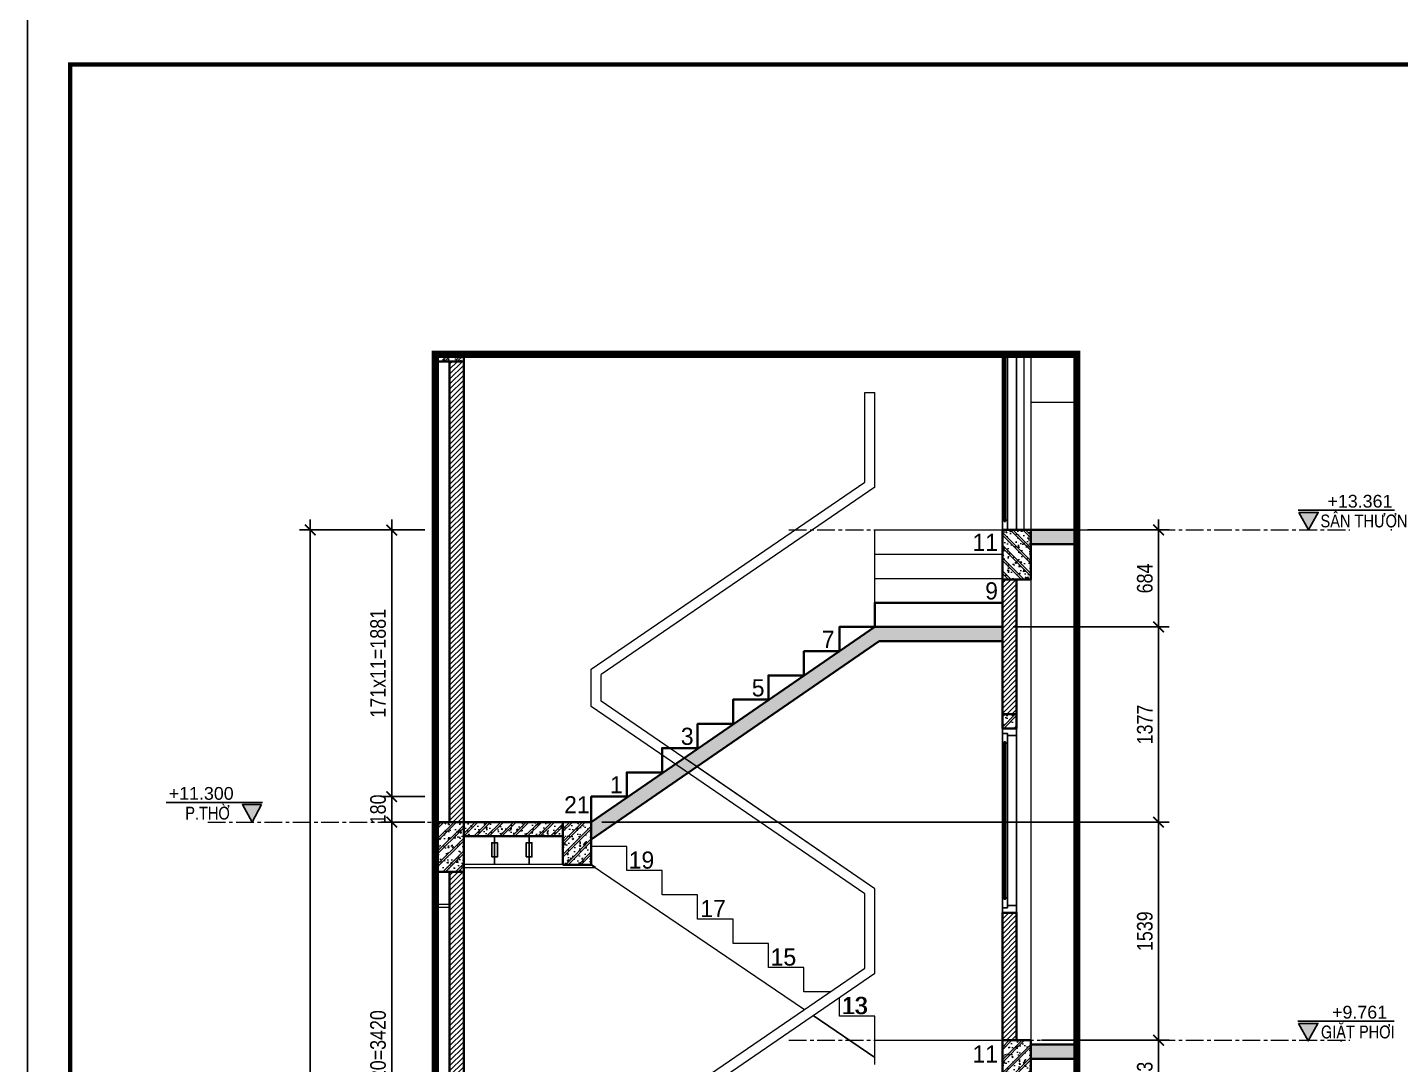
# Model space of a CAD drawing. Header units: inches. Extents: x 236662 to 497023, y -248575 to 81795.
# Drawn here: x 282445 to 292130, y -168920 to -161604 of the extents above; entities that cross this region are included whole.
import ezdxf
from ezdxf.enums import TextEntityAlignment as Align
from ezdxf.xclip import XClip

# ---------------------------------------------------------------- set-up
doc = ezdxf.new("R2010")
doc.units = ezdxf.units.IN
doc.header["$LTSCALE"] = 10
doc.header["$MEASUREMENT"] = 0
doc.linetypes.add('ACAD_ISO02W100', pattern=[15, 12, -3])
doc.linetypes.add('CENTER', pattern=[2, 1.25, -0.25, 0.25, -0.25])
for name, color, linetype, lineweight in [('02. HP_BE TONG', 1, 'Continuous', 35), ('03. HP_TUONG', 2, 'Continuous', 35), ('05. HP_TRUC', 251, 'CENTER', 5), ('06. HP_THAY 1', 134, 'Continuous', 15), ('06. HP_THAY 2', 147, 'Continuous', 13), ('09_HP_HATCH', 8, 'Continuous', 5), ('GHICHU', 7, 'Continuous', 9)]:
    doc.layers.add(name, color=color, linetype=linetype, lineweight=lineweight)
for name, color, linetype in [('04. HP_CUA', 153, 'Continuous'), ('07. HP_KY HIEU', 43, 'Continuous'), ('08. HP_DIM', 118, 'Continuous')]:
    doc.layers.add(name, color=color, linetype=linetype)
doc.layers.add('Tpl_Bound', color=1, linetype='Continuous', plot=False)
doc.styles.add('AVO', font='VAVOB.TTF')
doc.styles.add('BIM STANDARDS', font='VAVOB.TTF')
doc.styles.add('text2', font='VHELVCN.TTF')
doc.styles.add('VN-HELVE', font='VHELVEN.TTF')
doc.dimstyles.new('AL-100 (1-50)', dxfattribs={"dimscale": 0.5, "dimtxt": 220, "dimasz": 150, "dimexe": 150, "dimexo": 150, "dimgap": 80, "dimtad": 1, "dimdec": 0, "dimzin": 9, "dimtxsty": 'text2', "dimblk": 'ARCHTICK', "dimcen": 1, "dimdle": 150, "dimclrd": 256, "dimclre": 256, "dimclrt": 7, "dimadec": 0, "dimazin": 0, "dimtfac": 1, "dimtdec": 0, "dimtix": 1, "dimtmove": 2, "dimatfit": 3, "dimldrblk": 'ARCHTICK', "dimfxl": 1, "dimtolj": 1, "dimtzin": 0, "dimlwd": -1, "dimlwe": -1, "dimarcsym": 0})

# ---------------------------------------------------------------- blocks, each defined once
blk = doc.blocks.new('KHUNG TEN A-3')
at = {"layer": '02. HP_BE TONG', "color": 1, "const_width": 0.5}
blk.add_lwpolyline([(15, 5), (415, 5), (415, 292), (15, 292)], close=True, dxfattribs=at)
at = {"layer": '06. HP_THAY 1'}
blk.add_lwpolyline([(0, 297), (420, 297), (420, 0), (0, 0)], close=True, dxfattribs=at)
at = {"layer": 'Defpoints'}
blk.add_lwpolyline([(0, 0), (420, 0), (420, 297), (0, 297)], close=True, dxfattribs=at)
blk = doc.blocks.new('ÁDASDASDWD')
at = {"layer": '09_HP_HATCH'}
h = blk.add_hatch(dxfattribs=at)
h.set_pattern_fill('CHAU-01', color=256, scale=15, pattern_type=2)
h.set_pattern_definition([(50, (-55376.965, -37444.2), (107.58903, -9.41282), [11.25, -123.75]), (355, (-55376.97, -37444.2), (-20.8127, 112.82882), [9, -99]), (100.4514, (-55368, -37444.99), (86.7764, 103.41593), [9.56103, -105.17132]), (46.1842, (-55376.97, -37414.2), (160.08616, -24.82785), [16.875, -185.625]), (96.6356, (-55363.62, -37416.27), (140.1994, 146.11768), [14.34154, -157.75695]), (351.1842, (-55376.97, -37414.2), (140.1993, 146.1178), [13.5, -148.5]), (21, (-55361.965, -37421.7), (89.53606, -60.39283), [11.25, -123.75]), (326, (-55361.97, -37421.7), (36.4973, 108.7725), [9, -99]), (71.4514, (-55354.5, -37426.73), (126.0334, 48.37957), [9.56103, -105.17132]), (37.5, (-55376.965, -37444.2), (1.823978, 49.934078), [0, -97.8, 0, -100.5, 0, -99.375]), (7.5, (-55376.965, -37444.2), (39.46043, 59.161757), [0, -57.3, 0, -95.55, 0, -37.875]), (327.5, (-55410.415, -37444.2), (80.073365, -3.38323), [0, -37.5, 0, -117, 0, -155.25]), (317.5, (-55425.415, -37444.2), (87.477925, 15.01575), [0, -48.75, 0, -77.7, 0, -110.25]), (45, (-55376.965, -37444.2), (-45.07806, 45.07806), []), (45, (-55376.965, -37425.827), (-45.07806, 45.07806), [])])
h.paths.add_polyline_path([(-100, -350), (100, -350), (100, 0), (-100, 0)])
at = {"layer": '02. HP_BE TONG'}
blk.add_lwpolyline([(-100, -350), (100, -350), (100, 0), (-100, 0)], close=True, dxfattribs=at)
blk = doc.blocks.new('*U162')
for p, q in [((0, 2100), (0, 2350)), ((100, 2100), (100, 2350)), ((0, 0), (0, 2050)), ((65, 70), (65, 1995)), ((100, 70), (100, 1995))]:
    blk.add_line(p, q)
for points in [[(100, 2400), (100, 2350), (73, 2350), (73, 2360), (65, 2360), (65, 2350), (0, 2350), (0, 2400)], [(65, 2100), (65, 2090), (73, 2090), (73, 2100), (100, 2100), (100, 2065), (65, 2065), (65, 2050), (0, 2050), (0, 2100)], [(65, 2065), (65, 1995), (78.5, 1995), (78.5, 2005), (86.5, 2005), (86.5, 1995), (100, 1995), (100, 2065)], [(78.5, 60), (78.5, 70), (65, 70), (65, 0), (100, 0), (100, 70), (86.5, 70), (86.5, 60)]]:
    blk.add_lwpolyline(points, close=True)
at = {"color": 8}
for points in [[(73, 2090), (65, 2090), (65, 2360), (73, 2360)], [(86.5, 60), (78.5, 60), (78.5, 2005), (86.5, 2005)]]:
    blk.add_lwpolyline(points, close=True, dxfattribs=at)
blk = doc.blocks.new('*U333')
for p, q in [((0, 50), (0, 1250)), ((65, 105), (65, 1195)), ((100, 105), (100, 1195))]:
    blk.add_line(p, q)
for points in [[(65, 1250), (0, 1250), (0, 1300), (100, 1300), (100, 1265), (65, 1265)], [(65, 1265), (65, 1195), (78.5, 1195), (78.5, 1205), (86.5, 1205), (86.5, 1195), (100, 1195), (100, 1265)], [(78.5, 95), (78.5, 105), (65, 105), (65, 35), (100, 35), (100, 105), (86.5, 105), (86.5, 95)], [(65, 50), (0, 50), (0, 0), (100, 0), (100, 35), (65, 35)]]:
    blk.add_lwpolyline(points, close=True)
at = {"color": 8}
blk.add_lwpolyline([(86.5, 95), (78.5, 95), (78.5, 1205), (86.5, 1205)], close=True, dxfattribs=at)
blk = doc.blocks.new('MATCAT 1-1')
at = {"layer": '09_HP_HATCH'}
h = blk.add_hatch(dxfattribs=at)
h.set_pattern_fill('ANSI31', color=8, scale=200)
h.paths.add_polyline_path([(-10900, 15000), (-11000, 15000), (-11000, 11500), (-10900, 11500)])
h.paths.add_polyline_path([(-9400, 14750), (-9500, 14750), (-9500, 11500), (-9400, 11500)])
h = blk.add_hatch(dxfattribs=at)
h.set_pattern_fill('CHAU-01', color=256, scale=15, pattern_type=2)
h.set_pattern_definition([(50, (-138286.48, -65380.05), (107.589027, -9.41282), [11.25, -123.75]), (355, (-138286.48, -65380.05), (-20.8127, 112.82882), [9, -99]), (100.4514, (-138277.52, -65380.83), (86.77641, 103.41593), [9.56103, -105.17132]), (46.1842, (-138286.48, -65350.05), (160.08616, -24.82785), [16.875, -185.625]), (96.6356, (-138273.14, -65352.12), (140.1994, 146.11768), [14.34154, -157.75695]), (351.1842, (-138286.48, -65350.05), (140.1993, 146.11779), [13.5, -148.5]), (21, (-138271.48, -65357.55), (89.53606, -60.392834), [11.25, -123.75]), (326, (-138271.48, -65357.55), (36.4973, 108.77251), [9, -99]), (71.4514, (-138264.02, -65362.58), (126.033394, 48.379575), [9.56103, -105.17132]), (37.5, (-138286.483, -65380.05), (1.823978, 49.934078), [0, -97.8, 0, -100.5, 0, -99.375]), (7.5, (-138286.483, -65380.05), (39.46043, 59.161757), [0, -57.3, 0, -95.55, 0, -37.875]), (327.5, (-138319.933, -65380.05), (80.073365, -3.383231), [0, -37.5, 0, -117, 0, -155.25]), (317.5, (-138334.93, -65380.05), (87.477925, 15.015747), [0, -48.75, 0, -77.7, 0, -110.25]), (45, (-138286.483, -65380.05), (-45.078057, 45.078057), []), (45, (-138286.483, -65361.674), (-45.078057, 45.078057), [])])
h.paths.add_polyline_path([(-5400, 13561), (-5400, 13461), (-200, 13461), (-200, 13561)])
h = blk.add_hatch(dxfattribs=at)
h.set_pattern_fill('ANSI31', color=8, scale=200)
h.paths.add_polyline_path([(-5500, 13211), (-5600, 13211), (-5600, 12261), (-5500, 12261)])
h.paths.add_polyline_path([(-5500, 10861), (-5600, 10861), (-5600, 9961), (-5500, 9961)])
h.paths.add_polyline_path([(-1550, 13461), (-1650, 13461), (-1650, 9931), (-1550, 9931)])
h.paths.add_polyline_path([(0, 13211), (-150, 13211), (-150, 9961), (0, 9961)])
h = blk.add_hatch(dxfattribs=at)
h.set_pattern_fill('CHAU-01', color=256, scale=15, pattern_type=2)
h.set_pattern_definition([(50, (-306918.48, 129359.265), (107.589027, -9.41282), [11.25, -123.75]), (355, (-306918.48, 129359.27), (-20.8127, 112.82882), [9, -99]), (100.4514, (-306909.52, 129358.48), (86.776407, 103.41593), [9.56103, -105.171317]), (46.1842, (-306918.48, 129389.27), (160.08616, -24.82785), [16.875, -185.625]), (96.6356, (-306905.14, 129387.2), (140.199406, 146.11768), [14.34154, -157.75695]), (351.1842, (-306918.48, 129389.27), (140.19929, 146.11779), [13.5, -148.5]), (21, (-306903.48, 129381.765), (89.536058, -60.392834), [11.25, -123.75]), (326, (-306903.48, 129381.77), (36.4973, 108.772507), [9, -99]), (71.4514, (-306896.02, 129376.73), (126.033394, 48.379575), [9.56103, -105.171317]), (37.5, (-306918.48, 129359.265), (1.8239783, 49.934078), [0, -97.8, 0, -100.5, 0, -99.375]), (7.5, (-306918.48, 129359.265), (39.460431, 59.161757), [0, -57.3, 0, -95.55, 0, -37.875]), (327.5, (-306951.93, 129359.265), (80.0733654, -3.383231), [0, -37.5, 0, -117, 0, -155.25]), (317.5, (-306966.93, 129359.265), (87.477925, 15.015747), [0, -48.75, 0, -77.7, 0, -110.25]), (45, (-306918.48, 129359.265), (-45.078057, 45.078057), []), (45, (-306918.48, 129377.64), (-45.078057, 45.078057), [])])
h.paths.add_polyline_path([(-5600, 12877), (-5600, 12777), (-6468.9, 12777), (-8500, 11378.6), (-8500, 11500), (-6500, 12877)])
h = blk.add_hatch(dxfattribs=at)
h.set_pattern_fill('CHAU-01', color=256, scale=15, pattern_type=2)
h.set_pattern_definition([(50, (-113405.72, -70902.87), (107.58903, -9.41282), [11.25, -123.75]), (355, (-113405.72, -70902.87), (-20.8127, 112.82882), [9, -99]), (100.4514, (-113396.76, -70903.66), (86.77641, 103.41593), [9.56103, -105.17132]), (46.1842, (-113405.72, -70872.87), (160.08616, -24.82785), [16.875, -185.625]), (96.6356, (-113392.38, -70874.94), (140.1994, 146.11768), [14.34154, -157.75695]), (351.1842, (-113405.72, -70872.87), (140.1993, 146.1178), [13.5, -148.5]), (21, (-113390.72, -70880.37), (89.53606, -60.392834), [11.25, -123.75]), (326, (-113390.72, -70880.37), (36.4973, 108.77251), [9, -99]), (71.4514, (-113383.26, -70885.41), (126.033394, 48.379575), [9.56103, -105.17132]), (37.5, (-113405.72, -70902.873), (1.823978, 49.934078), [0, -97.8, 0, -100.5, 0, -99.375]), (7.5, (-113405.72, -70902.873), (39.46043, 59.161757), [0, -57.3, 0, -95.55, 0, -37.875]), (327.5, (-113439.17, -70902.873), (80.073365, -3.383231), [0, -37.5, 0, -117, 0, -155.25]), (317.5, (-113454.17, -70902.87), (87.477925, 15.015747), [0, -48.75, 0, -77.7, 0, -110.25]), (45, (-113405.72, -70902.87), (-45.078057, 45.078057), []), (45, (-113405.72, -70884.5), (-45.078057, 45.078057), [])])
h.paths.add_polyline_path([(-5500, 12261), (-5500, 12161), (-5600, 12161), (-5600, 12261)])
h = blk.add_hatch(dxfattribs=at)
h.set_pattern_fill('CHAU-01', color=256, scale=15, pattern_type=2)
h.set_pattern_definition([(50, (-149686.48, -67441.05), (107.589027, -9.41282), [11.25, -123.75]), (355, (-149686.48, -67441.05), (-20.8127, 112.82882), [9, -99]), (100.4514, (-149677.52, -67441.83), (86.77641, 103.41593), [9.56103, -105.17132]), (46.1842, (-149686.48, -67411.05), (160.08616, -24.82785), [16.875, -185.625]), (96.6356, (-149673.14, -67413.12), (140.1994, 146.11768), [14.34154, -157.75695]), (351.1842, (-149686.48, -67411.05), (140.1993, 146.11779), [13.5, -148.5]), (21, (-149671.48, -67418.55), (89.53606, -60.392834), [11.25, -123.75]), (326, (-149671.48, -67418.55), (36.4973, 108.77251), [9, -99]), (71.4514, (-149664.02, -67423.58), (126.033394, 48.379575), [9.56103, -105.17132]), (37.5, (-149686.483, -67441.05), (1.823978, 49.934078), [0, -97.8, 0, -100.5, 0, -99.375]), (7.5, (-149686.483, -67441.05), (39.46043, 59.161757), [0, -57.3, 0, -95.55, 0, -37.875]), (327.5, (-149719.933, -67441.05), (80.073365, -3.383231), [0, -37.5, 0, -117, 0, -155.25]), (317.5, (-149734.93, -67441.05), (87.477925, 15.015747), [0, -48.75, 0, -77.7, 0, -110.25]), (45, (-149686.483, -67441.05), (-45.078057, 45.078057), []), (45, (-149686.483, -67422.674), (-45.078057, 45.078057), [])])
h.paths.add_polyline_path([(-9400, 11500), (-9400, 11400), (-8700, 11400), (-8700, 11500)])
h = blk.add_hatch(dxfattribs=at)
h.set_pattern_fill('CHAU-01', color=256, scale=15, pattern_type=2)
h.set_pattern_definition([(50, (-63976.965, -25944.2), (107.58903, -9.41282), [11.25, -123.75]), (355, (-63976.97, -25944.2), (-20.8127, 112.82882), [9, -99]), (100.4514, (-63968, -25944.99), (86.7764, 103.41593), [9.56103, -105.17132]), (46.1842, (-63976.97, -25914.2), (160.08616, -24.82785), [16.875, -185.625]), (96.6356, (-63963.62, -25916.27), (140.1994, 146.11768), [14.34154, -157.75695]), (351.1842, (-63976.97, -25914.2), (140.1993, 146.1178), [13.5, -148.5]), (21, (-63961.965, -25921.7), (89.53606, -60.39283), [11.25, -123.75]), (326, (-63961.97, -25921.7), (36.4973, 108.7725), [9, -99]), (71.4514, (-63954.5, -25926.73), (126.0334, 48.37957), [9.56103, -105.17132]), (37.5, (-63976.965, -25944.2), (1.823978, 49.934078), [0, -97.8, 0, -100.5, 0, -99.375]), (7.5, (-63976.965, -25944.2), (39.46043, 59.161757), [0, -57.3, 0, -95.55, 0, -37.875]), (327.5, (-64010.415, -25944.2), (80.073365, -3.38323), [0, -37.5, 0, -117, 0, -155.25]), (317.5, (-64025.415, -25944.2), (87.477925, 15.01575), [0, -48.75, 0, -77.7, 0, -110.25]), (45, (-63976.965, -25944.2), (-45.07806, 45.07806), []), (45, (-63976.965, -25925.827), (-45.07806, 45.07806), [])])
h.paths.add_polyline_path([(-8700, 11199.8), (-8500, 11199.8), (-8500, 11500), (-8700, 11500)])
h = blk.add_hatch(dxfattribs=at)
h.set_pattern_fill('CHAU-01', color=256, scale=15, pattern_type=2)
h.set_pattern_definition([(50, (-150586.48, -67691.05), (107.589027, -9.41282), [11.25, -123.75]), (355, (-150586.48, -67691.05), (-20.8127, 112.82882), [9, -99]), (100.4514, (-150577.52, -67691.83), (86.77641, 103.41593), [9.56103, -105.17132]), (46.1842, (-150586.48, -67661.05), (160.08616, -24.82785), [16.875, -185.625]), (96.6356, (-150573.14, -67663.12), (140.1994, 146.11768), [14.34154, -157.75695]), (351.1842, (-150586.48, -67661.05), (140.1993, 146.11779), [13.5, -148.5]), (21, (-150571.48, -67668.55), (89.53606, -60.392834), [11.25, -123.75]), (326, (-150571.48, -67668.55), (36.4973, 108.77251), [9, -99]), (71.4514, (-150564.02, -67673.58), (126.033394, 48.379575), [9.56103, -105.17132]), (37.5, (-150586.483, -67691.05), (1.823978, 49.934078), [0, -97.8, 0, -100.5, 0, -99.375]), (7.5, (-150586.483, -67691.05), (39.46043, 59.161757), [0, -57.3, 0, -95.55, 0, -37.875]), (327.5, (-150619.933, -67691.05), (80.073365, -3.383231), [0, -37.5, 0, -117, 0, -155.25]), (317.5, (-150634.93, -67691.05), (87.477925, 15.015747), [0, -48.75, 0, -77.7, 0, -110.25]), (45, (-150586.483, -67691.05), (-45.078057, 45.078057), []), (45, (-150586.483, -67672.674), (-45.078057, 45.078057), [])])
h.paths.add_polyline_path([(-10900, 11250), (-10900, 11150), (-9600, 11150), (-9600, 11250)])
h = blk.add_hatch(dxfattribs=at)
h.set_pattern_fill('ANSI31', color=8, scale=200)
h.paths.add_polyline_path([(-10900, 11150), (-11000, 11150), (-11000, 7900), (-10900, 7900)])
h.paths.add_polyline_path([(-9400, 11150), (-9500, 11150), (-9500, 7900), (-9400, 7900)])
h.paths.add_polyline_path([(-10900, 7550), (-11000, 7550), (-11000, 4300), (-10900, 4300)])
h.paths.add_polyline_path([(-9400, 7600), (-9500, 7600), (-9500, 4300), (-9400, 4300)])
h = blk.add_hatch(dxfattribs=at)
h.set_pattern_fill('CHAU-01', color=256, scale=15, pattern_type=2)
h.set_pattern_definition([(50, (-60876.965, -27483.2), (107.58903, -9.41282), [11.25, -123.75]), (355, (-60876.97, -27483.2), (-20.8127, 112.82882), [9, -99]), (100.4514, (-60868, -27483.99), (86.7764, 103.41593), [9.56103, -105.17132]), (46.1842, (-60876.97, -27453.2), (160.08616, -24.82785), [16.875, -185.625]), (96.6356, (-60863.62, -27455.27), (140.1994, 146.11768), [14.34154, -157.75695]), (351.1842, (-60876.97, -27453.2), (140.1993, 146.1178), [13.5, -148.5]), (21, (-60861.965, -27460.7), (89.53606, -60.39283), [11.25, -123.75]), (326, (-60861.97, -27460.7), (36.4973, 108.7725), [9, -99]), (71.4514, (-60854.5, -27465.73), (126.0334, 48.37957), [9.56103, -105.17132]), (37.5, (-60876.965, -27483.2), (1.823978, 49.934078), [0, -97.8, 0, -100.5, 0, -99.375]), (7.5, (-60876.965, -27483.2), (39.46043, 59.161757), [0, -57.3, 0, -95.55, 0, -37.875]), (327.5, (-60910.415, -27483.2), (80.073365, -3.38323), [0, -37.5, 0, -117, 0, -155.25]), (317.5, (-60925.415, -27483.2), (87.477925, 15.01575), [0, -48.75, 0, -77.7, 0, -110.25]), (45, (-60876.965, -27483.2), (-45.07806, 45.07806), []), (45, (-60876.965, -27464.827), (-45.07806, 45.07806), [])])
h.paths.add_polyline_path([(-5600, 9348), (-5400, 9348), (-5400, 9961), (-5600, 9961)])
h = blk.add_hatch(dxfattribs=at)
h.set_pattern_fill('CHAU-01', color=256, scale=15, pattern_type=2)
h.set_pattern_definition([(50, (0, 0), (107.589, -9.4128), [11.25, -123.75]), (355, (0, 0), (-20.8127, 112.8288), [9, -99]), (100.4514, (8.97, -0.78), (86.7764, 103.4159), [9.561, -105.1713]), (46.1842, (0, 30), (160.0862, -24.8279), [16.875, -185.625]), (96.6356, (13.34, 27.93), (140.1994, 146.1177), [14.3415, -157.757]), (351.1842, (0, 30), (140.1993, 146.1178), [13.5, -148.5]), (21, (15, 22.5), (89.53606, -60.3928), [11.25, -123.75]), (326, (15, 22.5), (36.4973, 108.7725), [9, -99]), (71.4514, (22.46, 17.47), (126.0334, 48.3796), [9.561, -105.1713]), (37.5, (0, 0), (1.82398, 49.93408), [0, -97.8, 0, -100.5, 0, -99.375]), (7.5, (0, 0), (39.46043, 59.16176), [0, -57.3, 0, -95.55, 0, -37.875]), (327.5, (-33.45, 0), (80.07337, -3.38323), [0, -37.5, 0, -117, 0, -155.25]), (317.5, (-48.45, 0), (87.47793, 15.01575), [0, -48.75, 0, -77.7, 0, -110.25]), (45, (0, 0), (-45.07806, 45.07806), []), (45, (0, 18.375), (-45.07806, 45.07806), [])])
h.paths.add_polyline_path([(-5400, 9931), (-5400, 9831), (-1750, 9831), (-1750, 9931)])
at = {"layer": '02. HP_BE TONG'}
for points in [[(-5400, 13561), (-5400, 13461), (-200, 13461), (-200, 13561)], [(-5600, 12877), (-5600, 12777), (-6468.9, 12777), (-8500, 11378.6), (-8500, 11500), (-6500, 12877)], [(-5500, 12261), (-5500, 12161), (-5600, 12161), (-5600, 12261)], [(-9400, 11500), (-9400, 11400), (-8700, 11400), (-8700, 11500)], [(-8700, 11199.8), (-8500, 11199.8), (-8500, 11500), (-8700, 11500)], [(-10900, 11250), (-10900, 11150), (-9600, 11150), (-9600, 11250)], [(-5600, 9348), (-5400, 9348), (-5400, 9961), (-5600, 9961)], [(-5400, 9931), (-5400, 9831), (-1750, 9831), (-1750, 9931)]]:
    blk.add_lwpolyline(points, close=True, dxfattribs=at)
at = {"layer": '03. HP_TUONG'}
for points in [[(-9500, 14750), (-9400, 14750), (-9400, 11500), (-9500, 11500)], [(-5600, 12261), (-5500, 12261), (-5500, 13211), (-5600, 13211)], [(-5600, 12877), (-6500, 12877), (-6500, 13048), (-5600, 13048)], [(-9500, 11150), (-9400, 11150), (-9400, 7900), (-9500, 7900)], [(-5600, 9961), (-5500, 9961), (-5500, 10861), (-5600, 10861)]]:
    blk.add_lwpolyline(points, close=True, dxfattribs=at)
blk.add_lwpolyline([(-8500, 11500), (-8500, 11680), (-8250, 11680), (-8250, 11851), (-8000, 11851), (-8000, 12022), (-7750, 12022), (-7750, 12193), (-7500, 12193), (-7500, 12364), (-7250, 12364), (-7250, 12535), (-7000, 12535), (-7000, 12706), (-6750, 12706), (-6750, 12877), (-6500, 12877)], dxfattribs=at)
at = {"layer": '06. HP_THAY 1'}
for p, q in [((-5400, 16461), (-5400, 13561)), ((-5450, 15961), (-5450, 13561)), ((-6570, 13899.4), (-6570, 14531)), ((-6570, 14531), (-6500, 14531)), ((-8500, 12579.3), (-6570, 13899.4)), ((-6500, 13862.5), (-8430, 12542.4)), ((-5400, 13261), (-5400, 9961)), ((-8500, 12315.8), (-8500, 12579.3)), ((-8430, 12352.7), (-8430, 12542.4)), ((-6570, 10993.5), (-8500, 12315.8)), ((-6500, 11030.4), (-8430, 12352.7)), ((-6500, 11030.4), (-7829.2, 11941.1)), ((-6570, 10470.4), (-6570, 10993.5)), ((-6500, 10433.5), (-6500, 11030.4)), ((-8500, 9150.3), (-6570, 10470.4)), ((-8430, 9113.4), (-6500, 10433.5)), ((-8430, 9113.4), (-6500, 10433.5)), ((-6500, 9839.8), (-6934.4, 10136.4))]:
    blk.add_line(p, q, dxfattribs=at)
for points in [[(0, 13561), (0, 14461), (-5400, 14461)], [(-6500, 13390), (-6500, 13561), (-5600, 13561)], [(-6500, 13219), (-6500, 13390), (-5600, 13390)], [(-6500, 13048), (-6500, 13219), (-5600, 13219)], [(-6500, 12877), (-6500, 13048), (-5600, 13048)], [(-6814.8, 10303), (-7000, 10303), (-7000, 10474), (-7250, 10474), (-7250, 10645), (-7500, 10645), (-7500, 10816), (-7750, 10816), (-7750, 10987), (-8000, 10987), (-8000, 11158), (-8250, 11158), (-8250, 11329), (-8500, 11329), (-8500, 11199.8), (-6996.4, 10178.8)], [(-6934.4, 10136.4), (-6500, 9839.8), (-6500, 10132), (-6750, 10132), (-6750, 10262.5)], [(-6500, 9790), (-6500, 9961), (-5600, 9961)], [(-6500, 9790), (-6500, 9961), (-5600, 9961)]]:
    blk.add_lwpolyline(points, dxfattribs=at)
blk.add_lwpolyline([(-5500, 12161), (-5600, 12161), (-5600, 10861), (-5500, 10861)], close=True, dxfattribs=at)
at = {"layer": '06. HP_THAY 2'}
blk.add_line((-6500, 13862.5), (-6500, 14531), dxfattribs=at)
for points in [[(-9400, 11180), (-8470.8, 11180), (-8500, 11200), (-9400, 11200)], [(-10900, 10899.7), (-9500, 10899.7), (-9500, 10919.7), (-10900, 10919.7)]]:
    blk.add_lwpolyline(points, close=True, dxfattribs=at)
at = {"layer": '07. HP_KY HIEU'}
for p, q in [((-9181.6, 11200), (-9181.6, 11400)), ((-8939, 11200), (-8939, 11400))]:
    blk.add_line(p, q, dxfattribs=at)
for points in [[(-9201.6, 11254.4), (-9161.6, 11254.4), (-9161.6, 11354.4), (-9201.6, 11354.4)], [(-8959, 11254.4), (-8919, 11254.4), (-8919, 11354.4), (-8959, 11354.4)]]:
    blk.add_lwpolyline(points, close=True, dxfattribs=at)
at = {"layer": '04. HP_CUA', "xscale": -1}
for name, p in [('*U162', (-5500, 13561)), ('*U333', (-5500, 10861))]:
    blk.add_blockref(name, p, dxfattribs=at)
at = {"layer": '06. HP_THAY 1'}
for p in [(-9500, 15100), (-9500, 11500)]:
    blk.add_blockref('ÁDASDASDWD', p, dxfattribs=at)
at = {"layer": '06. HP_THAY 1', "xscale": -1}
blk.add_blockref('ÁDASDASDWD', (-5500, 13561), dxfattribs=at)
at = {"layer": 'GHICHU', "color": 0, "linetype": 'Continuous', "style": 'AVO'}
for s, p in [('11', (-5811.1, 13413)), ('9', (-5721.4, 13071)), ('7', (-6873.4, 12729)), ('5', (-7367.9, 12387)), ('3', (-7868.2, 12045)), ('1', (-8368.2, 11703)), ('21', (-8691.4, 11562)), ('19', (-8235.9, 11172)), ('17', (-7730.7, 10830)), ('15', (-7235.4, 10488)), ('15', (-7233.9, 10488)), ('13', (-6733.6, 10146)), ('13', (-6727.7, 10146)), ('11', (-5811.1, 9804))]:
    blk.add_text(s, height=121, dxfattribs=at).set_placement(p)
blk = doc.blocks.new('_ArchTick')
at = {"color": 0, "linetype": 'ByBlock', "const_width": 0.15}
blk.add_lwpolyline([(-0.5, -0.5), (0.5, 0.5)], dxfattribs=at)
blk = doc.blocks.new('*D465')
at = {"layer": '08. HP_DIM', "transparency": 16777216}
for p, q in [((285014, -170705.2), (285014, -167135.2)), ((285246.5, -167210.2), (284939, -167210.2)), ((285446.5, -170630.2), (284939, -170630.2))]:
    blk.add_line(p, q, dxfattribs=at)
at = {"layer": 'Defpoints', "color": 0, "transparency": 16777216}
for p in [(285014, -167210.2), (285321.5, -167210.2), (285521.5, -170630.2)]:
    blk.add_point(p, dxfattribs=at)
at = {"layer": '08. HP_DIM', "transparency": 16777216, "xscale": 75, "yscale": 75, "zscale": 75}
for p, rotation in [((285014, -167210.2), 90), ((285014, -170630.2), 270)]:
    blk.add_blockref('_ArchTick', p, dxfattribs=dict(at, rotation=rotation))
at = {"layer": '08. HP_DIM', "color": 7, "transparency": 16777216, "insert": (284917.9, -168920.2), "char_height": 110, "attachment_point": 5, "rotation": 90, "style": 'text2'}
blk.add_mtext('\\A1;171x20=3420', dxfattribs=at)
blk = doc.blocks.new('*D466')
at = {"layer": '08. HP_DIM', "transparency": 16777216}
for p, q in [((285014, -167030.2), (285014, -166955.2)), ((285246.5, -167030.2), (284939, -167030.2)), ((285014, -167210.2), (285014, -167030.2)), ((285246.5, -167210.2), (284939, -167210.2)), ((285014, -167210.2), (285014, -167285.2))]:
    blk.add_line(p, q, dxfattribs=at)
at = {"layer": 'Defpoints', "color": 0, "transparency": 16777216}
for p in [(285014, -167030.2), (285321.5, -167030.2), (285321.5, -167210.2)]:
    blk.add_point(p, dxfattribs=at)
at = {"layer": '08. HP_DIM', "transparency": 16777216, "xscale": 75, "yscale": 75, "zscale": 75}
for p, rotation in [((285014, -167030.2), 270), ((285014, -167210.2), 90)]:
    blk.add_blockref('_ArchTick', p, dxfattribs=dict(at, rotation=rotation))
at = {"layer": '08. HP_DIM', "color": 7, "transparency": 16777216, "insert": (284917.9, -167120.2), "char_height": 110, "attachment_point": 5, "rotation": 90, "style": 'text2'}
blk.add_mtext('\\A1;180', dxfattribs=at)
blk = doc.blocks.new('*D467')
at = {"layer": '08. HP_DIM', "transparency": 16777216}
for p, q in [((285014, -167105.2), (285014, -165074.2)), ((285246.5, -165149.2), (284939, -165149.2)), ((285246.5, -167030.2), (284939, -167030.2))]:
    blk.add_line(p, q, dxfattribs=at)
at = {"layer": 'Defpoints', "color": 0, "transparency": 16777216}
for p in [(285014, -165149.2), (285321.5, -165149.2), (285321.5, -167030.2)]:
    blk.add_point(p, dxfattribs=at)
at = {"layer": '08. HP_DIM', "transparency": 16777216, "xscale": 75, "yscale": 75, "zscale": 75}
for p, rotation in [((285014, -165149.2), 90), ((285014, -167030.2), 270)]:
    blk.add_blockref('_ArchTick', p, dxfattribs=dict(at, rotation=rotation))
at = {"layer": '08. HP_DIM', "color": 7, "transparency": 16777216, "insert": (284917.9, -166089.7), "char_height": 110, "attachment_point": 5, "rotation": 90, "style": 'text2'}
blk.add_mtext('\\A1;171x11=1881', dxfattribs=at)
blk = doc.blocks.new('*D468')
at = {"layer": '08. HP_DIM', "transparency": 16777216}
for p, q in [((284439.5, -178585.2), (284439.5, -165074.2)), ((285246.5, -165149.2), (284364.5, -165149.2)), ((285246.5, -178510.2), (284364.5, -178510.2))]:
    blk.add_line(p, q, dxfattribs=at)
at = {"layer": 'Defpoints', "color": 0, "transparency": 16777216}
for p in [(284439.5, -165149.2), (285321.5, -165149.2), (285321.5, -178510.2)]:
    blk.add_point(p, dxfattribs=at)
at = {"layer": '08. HP_DIM', "transparency": 16777216, "xscale": 75, "yscale": 75, "zscale": 75}
for p, rotation in [((284439.5, -165149.2), 90), ((284439.5, -178510.2), 270)]:
    blk.add_blockref('_ArchTick', p, dxfattribs=dict(at, rotation=rotation))
at = {"layer": '08. HP_DIM', "color": 7, "transparency": 16777216, "insert": (284343.3, -171829.7), "char_height": 110, "attachment_point": 5, "rotation": 90, "style": 'text2'}
blk.add_mtext('\\A1;13361', dxfattribs=at)
blk = doc.blocks.new('*D476')
at = {"layer": '08. HP_DIM', "transparency": 16777216}
for p, q in [((290422.7, -169337.2), (290422.7, -168674.2)), ((289596.5, -168749.2), (290497.7, -168749.2)), ((289396.5, -169262.2), (290497.7, -169262.2))]:
    blk.add_line(p, q, dxfattribs=at)
at = {"layer": 'Defpoints', "color": 0, "transparency": 16777216}
for p in [(289521.5, -168749.2), (290422.7, -168749.2), (289321.5, -169262.2)]:
    blk.add_point(p, dxfattribs=at)
at = {"layer": '08. HP_DIM', "transparency": 16777216, "xscale": 75, "yscale": 75, "zscale": 75}
for p, rotation in [((290422.7, -168749.2), 90), ((290422.7, -169262.2), 270)]:
    blk.add_blockref('_ArchTick', p, dxfattribs=dict(at, rotation=rotation))
at = {"layer": '08. HP_DIM', "color": 7, "transparency": 16777216, "insert": (290326.5, -169005.7), "char_height": 110, "attachment_point": 5, "rotation": 90, "style": 'text2'}
blk.add_mtext('\\A1;513', dxfattribs=at)
blk = doc.blocks.new('*D477')
at = {"layer": '08. HP_DIM', "transparency": 16777216}
for p, q in [((290422.7, -168824.2), (290422.7, -167135.2)), ((286496.5, -167210.2), (290497.7, -167210.2)), ((289596.5, -168749.2), (290497.7, -168749.2))]:
    blk.add_line(p, q, dxfattribs=at)
at = {"layer": 'Defpoints', "color": 0, "transparency": 16777216}
for p in [(286421.5, -167210.2), (290422.7, -167210.2), (289521.5, -168749.2)]:
    blk.add_point(p, dxfattribs=at)
at = {"layer": '08. HP_DIM', "transparency": 16777216, "xscale": 75, "yscale": 75, "zscale": 75}
for p, rotation in [((290422.7, -167210.2), 90), ((290422.7, -168749.2), 270)]:
    blk.add_blockref('_ArchTick', p, dxfattribs=dict(at, rotation=rotation))
at = {"layer": '08. HP_DIM', "color": 7, "transparency": 16777216, "insert": (290326.5, -167979.7), "char_height": 110, "attachment_point": 5, "rotation": 90, "style": 'text2'}
blk.add_mtext('\\A1;1539', dxfattribs=at)
blk = doc.blocks.new('*D478')
at = {"layer": '08. HP_DIM', "transparency": 16777216}
for p, q in [((290422.7, -167285.2), (290422.7, -165758.2)), ((289396.5, -165833.2), (290497.7, -165833.2)), ((286496.5, -167210.2), (290497.7, -167210.2))]:
    blk.add_line(p, q, dxfattribs=at)
at = {"layer": 'Defpoints', "color": 0, "transparency": 16777216}
for p in [(289321.5, -165833.2), (290422.7, -165833.2), (286421.5, -167210.2)]:
    blk.add_point(p, dxfattribs=at)
at = {"layer": '08. HP_DIM', "transparency": 16777216, "xscale": 75, "yscale": 75, "zscale": 75}
for p, rotation in [((290422.7, -165833.2), 90), ((290422.7, -167210.2), 270)]:
    blk.add_blockref('_ArchTick', p, dxfattribs=dict(at, rotation=rotation))
at = {"layer": '08. HP_DIM', "color": 7, "transparency": 16777216, "insert": (290326.5, -166521.7), "char_height": 110, "attachment_point": 5, "rotation": 90, "style": 'text2'}
blk.add_mtext('\\A1;1377', dxfattribs=at)
blk = doc.blocks.new('*D479')
at = {"layer": '08. HP_DIM', "transparency": 16777216}
for p, q in [((290422.7, -165908.2), (290422.7, -165074.2)), ((289921, -165149.2), (290497.7, -165149.2)), ((289396.5, -165833.2), (290497.7, -165833.2))]:
    blk.add_line(p, q, dxfattribs=at)
at = {"layer": 'Defpoints', "color": 0, "transparency": 16777216}
for p in [(289846, -165149.2), (290422.7, -165149.2), (289321.5, -165833.2)]:
    blk.add_point(p, dxfattribs=at)
at = {"layer": '08. HP_DIM', "transparency": 16777216, "xscale": 75, "yscale": 75, "zscale": 75}
for p, rotation in [((290422.7, -165149.2), 90), ((290422.7, -165833.2), 270)]:
    blk.add_blockref('_ArchTick', p, dxfattribs=dict(at, rotation=rotation))
at = {"layer": '08. HP_DIM', "color": 7, "transparency": 16777216, "insert": (290326.5, -165491.2), "char_height": 110, "attachment_point": 5, "rotation": 90, "style": 'text2'}
blk.add_mtext('\\A1;684', dxfattribs=at)
blk = doc.blocks.new('ghi chu caoi tang')
at = {"ltscale": 100}
blk.add_lwpolyline([(613796, -45420), (612834, -45420)], dxfattribs=at)
at = {"flags": 128}
blk.add_lwpolyline([(613789, -45442), (613597, -45442), (613693, -45617)], close=True, dxfattribs=at)
blk.add_lwpolyline([(613789, -45442), (613597, -45442), (613693, -45617)], close=True, dxfattribs=at)
blk.add_solid([(613693, -45617), (613597, -45442), (613789, -45442)])
blk.add_solid([(613693, -45617), (613597, -45442), (613789, -45442)])
at = {"style": 'BIM STANDARDS'}
for p in [(613089, -45362), (613089, -45707)]:
    blk.add_attdef('COS-VEF', text='', height=177, dxfattribs=at).set_placement(p, align=Align.CENTER)

msp = doc.modelspace()

# ---------------------------------------------------------------- linework, layer by layer
at = {"layer": '05. HP_TRUC', "ltscale": 10}
for p, q in [((287815.6, -165149.2, 11.3), (291771.6, -165149.2, 11.3)), ((283716.7, -167210.2, 11.3), (285521.5, -167210.2, 11.3)), ((283716.7, -167210.2, 11.3), (285521.5, -167210.2, 11.3)), ((287815.6, -168749.2, 11.3), (291771.6, -168749.2, 11.3))]:
    msp.add_line(p, q, dxfattribs=at)
at = {"layer": '07. HP_KY HIEU', "linetype": 'ACAD_ISO02W100', "ltscale": 5, "const_width": 50, "elevation": 11.3}
msp.add_lwpolyline([(285321.5, -163910.2), (289846, -163910.2), (289846, -179071.9), (285321.5, -179071.9)], close=True, dxfattribs=at)
at = {"layer": 'Tpl_Bound', "color": 1}
msp.add_lwpolyline([(282444.6, -186454.4), (282444.6, -160959.6), (300375.7, -160959.6), (300375.7, -186454.4)], close=True, dxfattribs=at)

# ---------------------------------------------------------------- block references
at = {"color": 1, "extrusion": (-2.60012e-09, -0.006863, 0.999976), "xscale": 60.37411910564994, "yscale": 60.37411910564994, "zscale": 60.37411910564994, "rotation": 269.9999565870517}
msp.add_blockref('KHUNG TEN A-3', (282444.6, -160956.9, 949.9), dxfattribs=at)
ref = msp.add_blockref('MATCAT 1-1', (294921.5, -178710.2, 11.3))
XClip(ref).set_block_clipping_path([(-9600.0000000002, -361.7677037538), (-5075.5144995118, 14800)])
ref = msp.add_blockref('ghi chu caoi tang', (724676.3, -132949.1, 11.3), dxfattribs=dict(xscale=-0.705882340669632, yscale=0.7058823555707932, zscale=0.7058823529411761))
ref.add_attrib('COS-VEF', 'SAÂN THÖÔÏNG 2', dxfattribs={"height": 90, "style": 'text2'}).set_placement((291954.5, -165040.7, 11.3), align=Align.TOP_CENTER)
ref.add_attrib('COS-VEF', '+13.361', dxfattribs={"height": 90, "style": 'VN-HELVE'}).set_placement((291843.3, -164991.4, 11.3), align=Align.CENTER)
ref = msp.add_blockref('ghi chu caoi tang', (-149166.3, -135010.1, 11.3), dxfattribs=dict(xscale=0.705882340669632, yscale=0.7058823555707932, zscale=0.7058823529411761))
ref.add_attrib('COS-VEF', 'P.THÔØ', dxfattribs={"height": 90, "style": 'text2'}).set_placement((283714.4, -167101.7, 11.3), align=Align.TOP_CENTER)
ref.add_attrib('COS-VEF', '+11.300', dxfattribs={"height": 90, "style": 'VN-HELVE'}).set_placement((283670, -167052.4, 11.3), align=Align.CENTER)
ref = msp.add_blockref('ghi chu caoi tang', (724673.8, -136553.6, 11.3), dxfattribs=dict(xscale=-0.705882340669632, yscale=0.7058823555707932, zscale=0.7058823529411761))
ref.add_attrib('COS-VEF', 'GIAËT PHÔI', dxfattribs={"height": 90, "style": 'text2'}).set_placement((291827.8, -168645.2, 11.3), align=Align.TOP_CENTER)
ref.add_attrib('COS-VEF', '+9.761', dxfattribs={"height": 90, "style": 'VN-HELVE'}).set_placement((291840.8, -168595.9, 11.3), align=Align.CENTER)

# ---------------------------------------------------------------- dimensions: what is measured, and where the dimension line sits
at = {"layer": '08. HP_DIM'}
for base, p1, p2, picture, middle in [((284439.5, -165149.2, 11.3), (285321.5, -178510.2, 11.3), (285321.5, -165149.2, 11.3), '*D468', (284343.3, -171829.7, 11.3)), ((290422.7, -165149.2, 11.3), (289321.5, -165833.2, 11.3), (289846, -165149.2, 11.3), '*D479', (290326.5, -165491.2, 11.3)), ((290422.7, -165833.2, 11.3), (286421.5, -167210.2, 11.3), (289321.5, -165833.2, 11.3), '*D478', (290326.5, -166521.7, 11.3)), ((285014, -167030.2, 11.3), (285321.5, -167210.2, 11.3), (285321.5, -167030.2, 11.3), '*D466', (284917.9, -167120.2, 11.3)), ((290422.7, -167210.2, 11.3), (289521.5, -168749.2, 11.3), (286421.5, -167210.2, 11.3), '*D477', (290326.5, -167979.7, 11.3)), ((290422.7, -168749.2, 11.3), (289321.5, -169262.2, 11.3), (289521.5, -168749.2, 11.3), '*D476', (290326.5, -169005.7, 11.3))]:
    dim = msp.add_linear_dim(base=base, p1=p1, p2=p2, angle=90, dimstyle='AL-100 (1-50)', dxfattribs=at)
    dim.commit()
    dim.dimension.update_dxf_attribs({"geometry": picture, "text_midpoint": middle})
for base, p1, p2, text, picture, middle in [((285014, -165149.2, 11.3), (285321.5, -167030.2, 11.3), (285321.5, -165149.2, 11.3), '171x11=<>', '*D467', (284917.9, -166089.7, 11.3)), ((285014, -167210.2, 11.3), (285521.5, -170630.2, 11.3), (285321.5, -167210.2, 11.3), '171x20=<>', '*D465', (284917.9, -168920.2, 11.3))]:
    dim = msp.add_linear_dim(base=base, p1=p1, p2=p2, angle=90, text=text, dimstyle='AL-100 (1-50)', dxfattribs=at)
    dim.commit()
    dim.dimension.update_dxf_attribs({"geometry": picture, "text_midpoint": middle})

doc.saveas('drawing.dxf')
